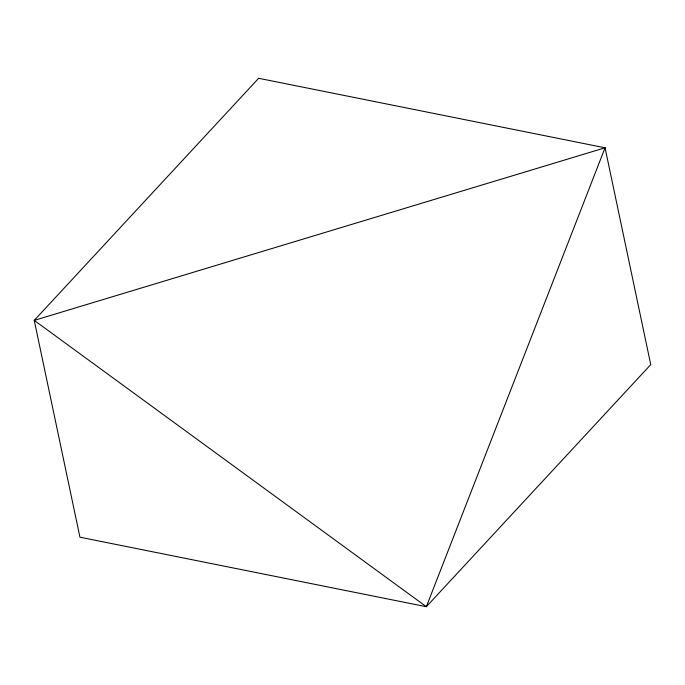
<?xml version="1.0" encoding="UTF-8"?>
<svg xmlns="http://www.w3.org/2000/svg" width="685" height="685" viewBox="0 0 685 685"><rect width="100%" height="100%" fill="white"/><g stroke="black" fill="none" stroke-linecap="round" stroke-linejoin="round"><path stroke-width="1.03" d="M605.06 147.797L426.344 606.713L79.939 537.203L34.25 320.383L258.656 78.287L605.06 147.797L650.75 364.617L426.344 606.713L34.25 320.383L605.06 147.797"/></g></svg>
